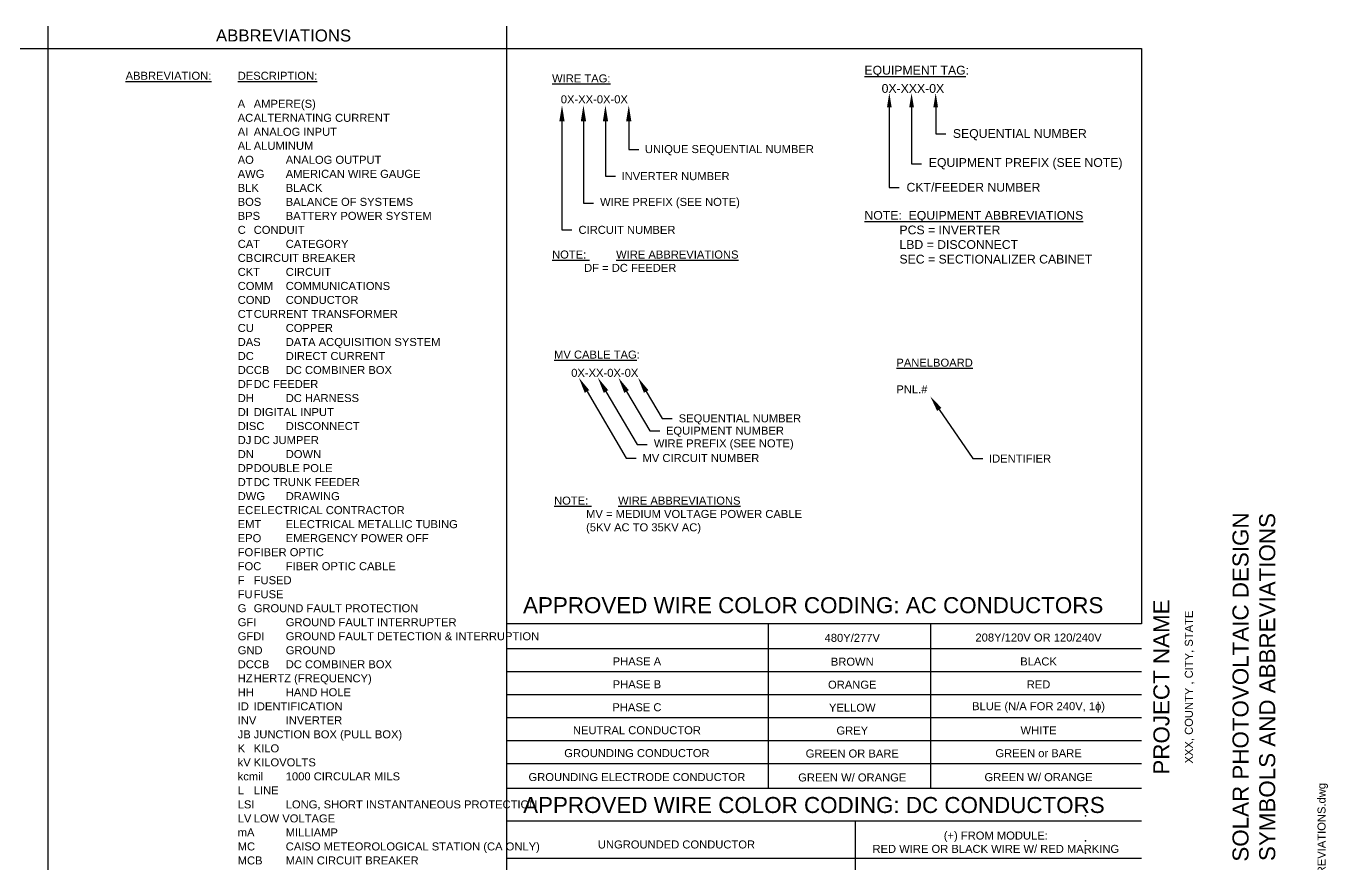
# Paper-space layout 'SYMBOLS AND ABBREVIATIONS 22x34' of a CAD drawing. Header units: feet, sheet in inches. Extents: x 0 to 33.3, y 0 to 20.5.
# Drawn here: x 17.07 to 33.33, y 10.04 to 20.51 of the extents above; entities that cross this region are included whole.
import ezdxf
from ezdxf import colors
from ezdxf.entities.mleader import LeaderData, LeaderLine
from ezdxf.enums import TextEntityAlignment as Align
from ezdxf.math import Vec2, Vec3

# ---------------------------------------------------------------- set-up
doc = ezdxf.new("R2010")
doc.units = ezdxf.units.FT
doc.header["$MEASUREMENT"] = 0
doc.layers.add('G-ANNO-TEXT', color=1, linetype='Continuous')
doc.layers.add('G-ANNO-TTBL', color=1, linetype='Continuous')
doc.layers.add('G-NPLT', color=67, linetype='Continuous', plot=False)
doc.styles.add('NEI-A', font='arial.ttf')

psp = doc.layouts.new('SYMBOLS AND ABBREVIATIONS 22x34')

# ---------------------------------------------------------------- linework, layer by layer
at = {"layer": 'G-ANNO-TEXT'}
for p, q in [((17.348, 0), (17.348, 20.505)), ((23.076, 0), (23.076, 20.505)), ((0, 20.223), (31.005, 20.223)), ((26.343, 13.039), (26.343, 10.985)), ((28.371, 13.039), (28.371, 10.985)), ((23.077, 12.729), (31.005, 12.729)), ((23.077, 12.442), (31.005, 12.442)), ((23.077, 12.155), (31.005, 12.155)), ((23.077, 11.869), (31.005, 11.869)), ((23.077, 11.582), (31.005, 11.582)), ((23.077, 11.295), (31.005, 11.295)), ((23.076, 10.985), (31.005, 10.985)), ((31.005, 10.574), (23.076, 10.574)), ((27.429, 10.574), (27.429, 9.114)), ((23.076, 10.112), (31.005, 10.112))]:
    psp.add_line(p, q, dxfattribs=at)
for points in [[(31.005, 20.223), (31.005, 13.039), (23.078, 13.039), (23.076, 20.223)], [(23.076, 11.406), (23.078, 15.764)]]:
    psp.add_lwpolyline(points, dxfattribs=at)
at = {"layer": 'G-NPLT'}
for p in [(30.305, 10.641), (30.305, 10.329), (30.305, 10.171)]:
    psp.add_point(p, dxfattribs=at)

# ---------------------------------------------------------------- texts
at = {"layer": 'G-ANNO-TEXT', "style": 'NEI-A'}
for s, width, gutter_width, insert, char_height, attachment_point in [('\\pi1.62058;ABBREVIATIONS', 4.91869, 0.547, (17.823, 20.386), 0.15, 4), ('{\\LEQUIPMENT TAG}:', 1.65417, 0.547, (27.544, 20.008), 0.1094, 1), ('{\\LWIRE TAG:}', 1.64261, 0.469, (23.642, 19.901), 0.1, 1), ('0X-XXX-0X', 0.7816, 0.547, (27.759, 19.78), 0.1094, 1), ('0X-XX-0X-0X', 1.64261, 0.469, (24.17, 19.589), 0.1, 5), ('\\pi-0.547,l0.547;{\\LNOTE:  EQUIPMENT ABBREVIATIONS\\P}^IPCS = INVERTER\\P^ILBD = DISCONNECT\\P^ISEC = SECTIONALIZER CABINET', 4.36465, 0.547, (27.544, 18.195), 0.1094, 1), ('\\pi-0.5,l0.5;{\\LNOTE: ^IWIRE ABBREVIATIONS} \\P^IDF = DC FEEDER', 3.63316, 0.469, (23.642, 17.701), 0.1, 1), ('{\\LMV CABLE TAG}:', 1.65417, 0.547, (23.667, 16.451), 0.1, 1), ('0X-XX-0X-0X', 1.15532, 0.547, (23.881, 16.223), 0.1, 1), ('\\pi-0.5,l0.5;{\\LNOTE: ^IWIRE ABBREVIATIONS}\\P^IMV = MEDIUM VOLTAGE POWER CABLE\\P^I(5KV AC TO 35KV AC)', 3.68184, 0.469, (23.667, 14.627), 0.1, 1)]:
    psp.add_mtext_dynamic_manual_height_columns(s, width=width, gutter_width=gutter_width, heights=[0], dxfattribs=dict(at, insert=insert, char_height=char_height, attachment_point=attachment_point))
at = {"layer": 'G-ANNO-TEXT', "insert": (18.315, 19.934), "char_height": 0.1, "attachment_point": 1, "line_spacing_factor": 1.05, "style": 'NEI-A'}
psp.add_mtext_dynamic_manual_height_columns('\\pt1.4;{\\LABBREVIATION:}^I{\\LDESCRIPTION:\\P\\pt0.5,1.4;}\\P^IA^IAMPERE(S)\\P^IAC^IALTERNATING CURRENT\\P^IAI^IANALOG INPUT\\P^IAL^IALUMINUM\\P^IAO^IANALOG OUTPUT\\P^IAWG^IAMERICAN WIRE GAUGE\\P^IBLK^IBLACK\\P^IBOS^IBALANCE OF SYSTEMS\\P^IBPS^IBATTERY POWER SYSTEM\\P^IC^ICONDUIT\\P^ICAT^ICATEGORY\\P^ICB^ICIRCUIT BREAKER\\P^ICKT^ICIRCUIT\\P^ICOMM^ICOMMUNICATIONS\\P^ICOND^ICONDUCTOR\\P^ICT^ICURRENT TRANSFORMER\\P^ICU^ICOPPER\\P^IDAS^IDATA ACQUISITION SYSTEM\\P^IDC^IDIRECT CURRENT\\P^IDCCB^IDC COMBINER BOX\\P^IDF^IDC FEEDER\\P^IDH^IDC HARNESS\\P^IDI^IDIGITAL INPUT\\P^IDISC^IDISCONNECT\\P^IDJ^IDC JUMPER\\P^IDN^IDOWN\\P^IDP^IDOUBLE POLE\\P^IDT^IDC TRUNK FEEDER\\P^IDWG^IDRAWING\\P^IEC^IELECTRICAL CONTRACTOR\\P^IEMT^IELECTRICAL METALLIC TUBING\\P^IEPO^IEMERGENCY POWER OFF\\P^IFO^IFIBER OPTIC\\P^IFOC^IFIBER OPTIC CABLE\\P^IF^IFUSED\\P^IFU^IFUSE\\P^IG^IGROUND FAULT PROTECTION\\P^IGFI^IGROUND FAULT INTERRUPTER\\P^IGFDI^IGROUND FAULT DETECTION & INTERRUPTION\\P^IGND^IGROUND\\P^IDCCB^IDC COMBINER BOX\\P^IHZ^IHERTZ (FREQUENCY)\\P^IHH^IHAND HOLE\\P^IID^IIDENTIFICATION\\P^IINV^IINVERTER\\P^IJB^IJUNCTION BOX (PULL BOX)\\P^IK^IKILO\\P^IkV^IKILOVOLTS\\P^Ikcmil^I1000 CIRCULAR MILS\\P^IL^ILINE\\P^ILSI^ILONG, SHORT INSTANTANEOUS PROTECTION\\P^ILV^ILOW VOLTAGE\\P^ImA^IMILLIAMP\\P^IMC^ICAISO METEOROLOGICAL STATION (CA ONLY)\\P^IMCB^IMAIN CIRCUIT BREAKER\\P^IMET^IMETEOROLOGICAL STATION\\P^IMLO^IMAIN LUGS ONLY\\P^IMTS^IMANUAL TRANSFER SWITCH\\P^IMV^IMEDIUM VOLTAGE\\P^IMVA ^IMEGAVOLT AMPERE(S)\\P^IMVJC^IMV JUNCTION CABINET\\P^IMVSC^IMEDIUM VOLTAGE SECTIONALIZING CABINET\\P^IN^INEUTRAL\\P^INC^INORMALLY CLOSED\\P^INF^INON-FUSED\\P^INO^INORMALLY OPEN\\P^IOAE^IOR APPROVED EQUAL\\P^IO & M^IOPERATIONS & MAINTENANCE\\P^IOCPD^IOVER CURRENT PROTECTION DEVICE\\P^IPCS^IPOWER CONVERSION STATION\\P^IPH^IPHASE\\P^IPNLBD^IPANELBOARD\\P^IPPFO^IPATCH PANEL FIBER OPTIC\\P^IPRI^IPRIMARY\\P^IPT^IPOWER TRANSFORMER\\P^IPVC^IPOLYVINYL CHLORIDE\\P\\pt0.5,1.4,2.8;^IPV^IPHOTOVOLTAIC^I\\P\\pt0.5,1.4;^IPWR^IPOWER\\P^IRCPT^IRECEPTACLE\\P^IRGS^IRIGID GALVANIZED STEEL\\P^IRT^IREFERENCE TRANSMITTER\\P^ISCH^ISCHEDULE\\P^ISHLD^ISHIELD\\P^ISPD^ISURGE PROTECTION DEVICE\\P\\pt0.5,1.4,2;^ISW^ISWITCH^I\\P\\pt0.5,1.4;^ISWBD^ISWITCHBOARD\\P^ISYM^ISYMMETRICAL\\P^ITB^ITERMINATION BLOCK\\P^ITP^ITWISTED PAIR (2/C)\\P^ITSP^ITWISTED SHIELDED PAIR (2/C)\\P^ITST^ITWISTED SHIELDED TRIAD (3/C)\\P^ITT^ITEMPERATURE TRANSMITTER\\P^ITX^ITRANSFORMER\\P^ITYP^ITYPICAL\\P^IUG^IUNDERGROUND\\P^IUNO^IUNLESS NOTED OTHERWISE\\P^IV^IVOLT(S)\\P^IVA^IVOLT-AMPERE(S)\\P^IVAC^IVOLTS AC\\P^IVDC^IVOLTS DC\\P^IVFI^IVACUUM FAULT INTERRUPTER\\P^IW^IWATT(S)\\P^IWH^IWATT HOUR\\P^IWHT^IWHITE\\P^IWP^IWEATHERPROOF\\P^IXFMR^ITRANSFORMER', width=4.95, gutter_width=0.547, heights=[40.127], dxfattribs=at)
at = {"layer": 'G-ANNO-TEXT', "style": 'NEI-A'}
for s, insert, char_height, width, attachment_point in [('{\\fArial|b0|i0|c0|p34;\\LPANELBOARD\\P\\l\\PPNL.#}', (27.943, 16.35), 0.1, 1.64261, 1), ('{\\fArial|b0|i0|c0|p34;APPROVED WIRE COLOR CODING: AC CONDUCTORS}', (26.904, 13.168), 0.2, 7.73, 8), ('480Y/277V', (27.392, 12.862), 0.1, 6.55508, 5), ('208Y/120V OR 120/240V', (29.719, 12.866), 0.1, 6.55508, 5), ('{\\fArial|b0|i0|c0|p34;PHASE A}', (24.702, 12.568), 0.1, 6.55508, 5), ('{\\fArial|b0|i0|c0|p34;BROWN}', (27.392, 12.564), 0.1, 6.55508, 5), ('{\\fArial|b0|i0|c0|p34;BLACK}', (29.719, 12.567), 0.1, 6.55508, 5), ('{\\fArial|b0|i0|c0|p34;PHASE B}', (24.702, 12.282), 0.1, 6.55508, 5), ('{\\fArial|b0|i0|c0|p34;ORANGE}', (27.392, 12.277), 0.1, 6.55508, 5), ('{\\fArial|b0|i0|c0|p34;RED}', (29.719, 12.281), 0.1, 6.55508, 5), ('{\\fArial|b0|i0|c0|p34;PHASE C}', (24.702, 11.995), 0.1, 6.55508, 5), ('{\\fArial|b0|i0|c0|p34;YELLOW}', (27.392, 11.99), 0.1, 6.55508, 5), ('BLUE (N/A FOR 240V, 1ɸ)', (29.719, 11.994), 0.1, 6.55508, 5), ('NEUTRAL CONDUCTOR', (24.702, 11.708), 0.1, 4.19653, 5), ('{\\fArial|b0|i0|c0|p34;GREY}', (27.392, 11.704), 0.1, 6.55508, 5), ('{\\fArial|b0|i0|c0|p34;WHITE}', (29.719, 11.707), 0.1, 6.55508, 5), ('{\\fArial|b0|i0|c0|p34;GROUNDING CONDUCTOR}', (24.702, 11.422), 0.1, 6.55508, 5), ('{\\fArial|b0|i0|c0|p34;GREEN OR BARE}', (27.392, 11.417), 0.1, 6.55508, 5), ('{\\fArial|b0|i0|c0|p34;GREEN or BARE}', (29.719, 11.421), 0.1, 6.55508, 5), ('GROUNDING ELECTRODE CONDUCTOR', (24.702, 11.123), 0.1, 6.55508, 5), ('{\\fArial|b0|i0|c0|p34;GREEN W/ ORANGE}', (27.392, 11.118), 0.1, 6.55508, 5), ('{\\fArial|b0|i0|c0|p34;GREEN W/ ORANGE}', (29.719, 11.122), 0.1, 6.55508, 5), ('APPROVED WIRE COLOR CODING: DC CONDUCTORS', (26.913, 10.672), 0.2, 7.90709, 8), ('{\\fArial|b0|i0|c0|p34;(+) FROM MODULE:\\PRED WIRE OR BLACK WIRE W/ RED MARKING}', (29.185, 10.309), 0.1, 6.55508, 5), ('{\\fArial|b0|i0|c0|p34;UNGROUNDED CONDUCTOR}', (25.196, 10.281), 0.1, 6.55508, 5)]:
    psp.add_mtext(s, dxfattribs=dict(at, insert=insert, char_height=char_height, width=width, attachment_point=attachment_point))
at = {"layer": 'G-ANNO-TTBL', "style": 'NEI-A'}
psp.add_text('XXX, COUNTY , CITY, STATE', height=0.1, rotation=90, dxfattribs=at).set_placement((31.605, 12.248), align=Align.MIDDLE)
at = {"layer": 'G-ANNO-TTBL', "char_height": 0.2, "attachment_point": 5, "rotation": 90, "style": 'NEI-A'}
for s, insert in [('SOLAR PHOTOVOLTAIC DESIGN\\PSYMBOLS AND ABBREVIATIONS', (32.41, 12.248)), ('PROJECT NAME', (31.255, 12.248))]:
    psp.add_mtext_dynamic_manual_height_columns(s, width=7.8846, gutter_width=0.5, heights=[0], dxfattribs=dict(at, insert=insert))
at = {"layer": 'G-NPLT', "insert": (33.204, 0.035), "char_height": 0.1, "width": 13.97168, "attachment_point": 1, "rotation": 90, "style": 'NEI-A'}
psp.add_mtext('H:\\\\Ops_Std_Dev\\\\PS_Solar\\\\4_DWGs\\\\2_NEI\\\\Solar\\\\NEI STANDARD PV SOLAR DRAWINGS\\\\WORKING IN\\\\PV Electrical\\\\22 x 34\\\\PV01-02 SYMBOLS AND ABBREVIATIONS.dwg', dxfattribs=at)

# ---------------------------------------------------------------- leaders
at = {"layer": 'G-ANNO-TEXT'}
ml = psp.add_multileader_mtext('Standard', dxfattribs=at)
ml.set_content('CKT/FEEDER NUMBER', color=256, style='NEI-A')
ml.set_leader_properties()
ml.build(insert=Vec2(0, 0))
ml.multileader.update_dxf_attribs({"dogleg_length": 0.125, "arrow_head_size": 0.18})
ctx = ml.context
ctx.base_point, ctx.char_height, ctx.arrow_head_size, ctx.landing_gap_size, ctx.plane_origin = Vec3(27.98, 18.49), 0.1094, 0.18, 0.09, Vec3(27.291, 16.889)
notes = []
notes.append((ctx, [(0, (1, 1, 0), (27.855, 18.49), (1, 0), 0.125, [(0, [(27.855, 19.668)], 0, [])])]))
ctx.mtext.insert, ctx.mtext.width, ctx.mtext.flow_direction = Vec3(28.07, 18.546), 1.84186, 5
ml = psp.add_multileader_mtext('Standard', dxfattribs=at)
ml.set_content('EQUIPMENT PREFIX (SEE NOTE)', color=256, style='NEI-A')
ml.set_leader_properties()
ml.build(insert=Vec2(0, 0))
ml.multileader.update_dxf_attribs({"dogleg_length": 0.125, "arrow_head_size": 0.18})
ctx = ml.context
ctx.base_point, ctx.char_height, ctx.arrow_head_size, ctx.landing_gap_size, ctx.plane_origin = Vec3(28.258, 18.785), 0.1094, 0.18, 0.09, Vec3(27.332, 17.059)
notes.append((ctx, [(0, (1, 1, 0), (28.133, 18.785), (1, 0), 0.125, [(0, [(28.133, 19.668)], 0, [])])]))
ctx.mtext.insert, ctx.mtext.width, ctx.mtext.flow_direction = Vec3(28.348, 18.855), 2.41565, 5
ml = psp.add_multileader_mtext('Standard', dxfattribs=at)
ml.set_content('SEQUENTIAL NUMBER ', color=256, style='NEI-A')
ml.set_leader_properties()
ml.build(insert=Vec2(0, 0))
ml.multileader.update_dxf_attribs({"dogleg_length": 0.125, "arrow_head_size": 0.18})
ctx = ml.context
ctx.base_point, ctx.char_height, ctx.arrow_head_size, ctx.landing_gap_size, ctx.plane_origin = Vec3(28.559, 19.158), 0.1094, 0.18, 0.09, Vec3(27.286, 17.383)
notes.append((ctx, [(0, (1, 1, 0), (28.434, 19.158), (1, 0), 0.125, [(0, [(28.434, 19.668)], 0, [])])]))
ctx.mtext.insert, ctx.mtext.width, ctx.mtext.flow_direction = Vec3(28.649, 19.217), 1.81567, 5
ml = psp.add_multileader_mtext('Standard', dxfattribs=at)
ml.set_content('CIRCUIT NUMBER', color=256, style='NEI-A')
ml.set_leader_properties()
ml.build(insert=Vec2(0, 0))
ml.multileader.update_dxf_attribs({"text_right_attachment_type": 3, "dogleg_length": 0.125, "arrow_head_size": 0.2})
ctx = ml.context
ctx.base_point, ctx.char_height, ctx.arrow_head_size, ctx.landing_gap_size, ctx.plane_origin = Vec3(23.891, 17.959), 0.1, 0.2, 0.09, Vec3(29.235, 16.377)
ctx.right_attachment, ctx.text_align_type = 3, 2
notes.append((ctx, [(0, (1, 1, 0), (23.766, 17.959), (1, 0), 0.125, [(0, [(23.766, 19.515)], 0, [])])]))
ctx.mtext.insert, ctx.mtext.width, ctx.mtext.alignment, ctx.mtext.flow_direction = Vec3(25.183, 18.009), 1.84186, 3, 5
ml = psp.add_multileader_mtext('Standard', dxfattribs=at)
ml.set_content('INVERTER NUMBER', color=256, style='NEI-A')
ml.set_leader_properties()
ml.build(insert=Vec2(0, 0))
ml.multileader.update_dxf_attribs({"text_right_attachment_type": 3, "dogleg_length": 0.125, "arrow_head_size": 0.2})
ctx = ml.context
ctx.base_point, ctx.char_height, ctx.arrow_head_size, ctx.landing_gap_size, ctx.plane_origin = Vec3(24.434, 18.629), 0.1, 0.2, 0.09, Vec3(29.289, 16.797)
ctx.right_attachment, ctx.text_align_type = 3, 2
notes.append((ctx, [(0, (1, 1, 0), (24.309, 18.629), (1, 0), 0.125, [(0, [(24.309, 19.515)], 0, [])])]))
ctx.mtext.insert, ctx.mtext.width, ctx.mtext.alignment, ctx.mtext.flow_direction = Vec3(25.86, 18.68), 2.43409, 3, 5
ml = psp.add_multileader_mtext('Standard', dxfattribs=at)
ml.set_content('WIRE PREFIX (SEE NOTE)', color=256, style='NEI-A')
ml.set_leader_properties()
ml.build(insert=Vec2(0, 0))
ml.multileader.update_dxf_attribs({"text_right_attachment_type": 3, "dogleg_length": 0.125, "arrow_head_size": 0.2})
ctx = ml.context
ctx.base_point, ctx.char_height, ctx.arrow_head_size, ctx.landing_gap_size, ctx.plane_origin = Vec3(24.159, 18.294), 0.1, 0.2, 0.09, Vec3(29.258, 16.587)
ctx.right_attachment, ctx.text_align_type = 3, 2
notes.append((ctx, [(0, (1, 1, 0), (24.034, 18.294), (1, 0), 0.125, [(0, [(24.034, 19.515)], 0, [])])]))
ctx.mtext.insert, ctx.mtext.width, ctx.mtext.alignment, ctx.mtext.flow_direction = Vec3(25.988, 18.358), 1.90612, 3, 5
ml = psp.add_multileader_mtext('Standard', dxfattribs=at)
ml.set_content('UNIQUE SEQUENTIAL NUMBER', color=256, style='NEI-A')
ml.set_leader_properties()
ml.build(insert=Vec2(0, 0))
ml.multileader.update_dxf_attribs({"text_right_attachment_type": 3, "dogleg_length": 0.125, "arrow_head_size": 0.2})
ctx = ml.context
ctx.base_point, ctx.char_height, ctx.arrow_head_size, ctx.landing_gap_size, ctx.plane_origin = Vec3(24.725, 18.964), 0.1, 0.2, 0.09, Vec3(29.098, 17.217)
ctx.right_attachment, ctx.text_align_type = 3, 2
notes.append((ctx, [(0, (1, 1, 0), (24.6, 18.964), (1, 0), 0.125, [(0, [(24.6, 19.515)], 0, [])])]))
ctx.mtext.insert, ctx.mtext.width, ctx.mtext.alignment, ctx.mtext.flow_direction = Vec3(26.913, 19.018), 2.30894, 3, 5
ml = psp.add_multileader_mtext('Standard', dxfattribs=at)
ml.set_content('SEQUENTIAL NUMBER ', color=256, style='NEI-A')
ml.set_leader_properties()
ml.build(insert=Vec2(0, 0))
ml.multileader.update_dxf_attribs({"text_right_attachment_type": 3, "dogleg_length": 0.125, "arrow_head_size": 0.2})
ctx = ml.context
ctx.base_point, ctx.char_height, ctx.arrow_head_size, ctx.landing_gap_size, ctx.plane_origin = Vec3(25.142, 15.601), 0.1, 0.2, 0.09, Vec3(27.836, 14.076)
ctx.right_attachment, ctx.text_align_type = 3, 2
notes.append((ctx, [(0, (1, 1, 0), (25.017, 15.601), (1, 0), 0.125, [(0, [(24.716, 16.112)], 0, [])])]))
ctx.mtext.insert, ctx.mtext.width, ctx.mtext.alignment, ctx.mtext.flow_direction = Vec3(26.753, 15.655), 3.6304, 3, 5
ml = psp.add_multileader_mtext('Standard', dxfattribs=at)
ml.set_content('EQUIPMENT NUMBER', color=256, style='NEI-A')
ml.set_leader_properties()
ml.build(insert=Vec2(0, 0))
ml.multileader.update_dxf_attribs({"text_right_attachment_type": 3, "dogleg_length": 0.125, "arrow_head_size": 0.2})
ctx = ml.context
ctx.base_point, ctx.char_height, ctx.arrow_head_size, ctx.landing_gap_size, ctx.plane_origin = Vec3(24.987, 15.447), 0.1, 0.2, 0.09, Vec3(27.682, 13.922)
ctx.right_attachment, ctx.text_align_type = 3, 2
notes.append((ctx, [(0, (1, 1, 0), (24.862, 15.447), (1, 0), 0.125, [(0, [(24.471, 16.112)], 0, [])])]))
ctx.mtext.insert, ctx.mtext.width, ctx.mtext.alignment, ctx.mtext.flow_direction = Vec3(26.539, 15.501), 2.68229, 3, 5
ml = psp.add_multileader_mtext('Standard', dxfattribs=at)
ml.set_content('MV CIRCUIT NUMBER', color=256, style='NEI-A')
ml.set_leader_properties()
ml.build(insert=Vec2(0, 0))
ml.multileader.update_dxf_attribs({"text_right_attachment_type": 3, "dogleg_length": 0.125, "arrow_head_size": 0.2})
ctx = ml.context
ctx.base_point, ctx.char_height, ctx.arrow_head_size, ctx.landing_gap_size, ctx.plane_origin = Vec3(24.694, 15.108), 0.1, 0.2, 0.09, Vec3(27.682, 13.583)
ctx.right_attachment, ctx.text_align_type = 3, 2
notes.append((ctx, [(0, (1, 1, 0), (24.569, 15.108), (1, 0), 0.125, [(0, [(23.977, 16.112)], 0, [])])]))
ctx.mtext.insert, ctx.mtext.width, ctx.mtext.alignment, ctx.mtext.flow_direction = Vec3(26.231, 15.159), 1.84186, 3, 5
ml = psp.add_multileader_mtext('Standard', dxfattribs=at)
ml.set_content('WIRE PREFIX (SEE NOTE)', color=256, style='NEI-A')
ml.set_leader_properties()
ml.build(insert=Vec2(0, 0))
ml.multileader.update_dxf_attribs({"text_right_attachment_type": 3, "dogleg_length": 0.125, "arrow_head_size": 0.2})
ctx = ml.context
ctx.base_point, ctx.char_height, ctx.arrow_head_size, ctx.landing_gap_size, ctx.plane_origin = Vec3(24.831, 15.277), 0.1, 0.2, 0.09, Vec3(27.682, 13.752)
ctx.right_attachment, ctx.text_align_type = 3, 2
notes.append((ctx, [(0, (1, 1, 0), (24.706, 15.277), (1, 0), 0.125, [(0, [(24.214, 16.112)], 0, [])])]))
ctx.mtext.insert, ctx.mtext.width, ctx.mtext.alignment, ctx.mtext.flow_direction = Vec3(26.66, 15.342), 1.90612, 3, 5
ml = psp.add_multileader_mtext('Standard', dxfattribs=at)
ml.set_content('{\\fArial|b0|i0|c0|p34;IDENTIFIER}', color=256, style='NEI-A')
ml.set_leader_properties()
ml.build(insert=Vec2(0, 0))
ml.multileader.update_dxf_attribs({"text_right_attachment_type": 3, "dogleg_length": 0.125, "arrow_head_size": 0.2})
ctx = ml.context
ctx.base_point, ctx.char_height, ctx.arrow_head_size, ctx.landing_gap_size, ctx.plane_origin = Vec3(29.025, 15.102), 0.1, 0.2, 0.09, Vec3(31.014, 13.752)
ctx.right_attachment, ctx.text_align_type = 3, 2
notes.append((ctx, [(0, (1, 1, 0), (28.9, 15.102), (1, 0), 0.125, [(0, [(28.366, 15.881)], 0, [])])]))
ctx.mtext.insert, ctx.mtext.alignment, ctx.mtext.flow_direction = Vec3(29.876, 15.152), 3, 5
for ctx, leaders in notes:
    for number, flags, end, landing, length, lines in leaders:
        leader = LeaderData()
        leader.index, (leader.has_last_leader_line, leader.has_dogleg_vector, leader.attachment_direction) = number, flags
        leader.last_leader_point, leader.dogleg_vector, leader.dogleg_length = Vec3(end), Vec3(landing), length
        for number, points, colour, breaks in lines:
            line = LeaderLine()
            line.index, line.vertices, line.color, line.breaks = number, Vec3.list(points), colors.encode_raw_color(colour), breaks
            leader.lines.append(line)
        ctx.leaders.append(leader)

doc.saveas('drawing.dxf')
